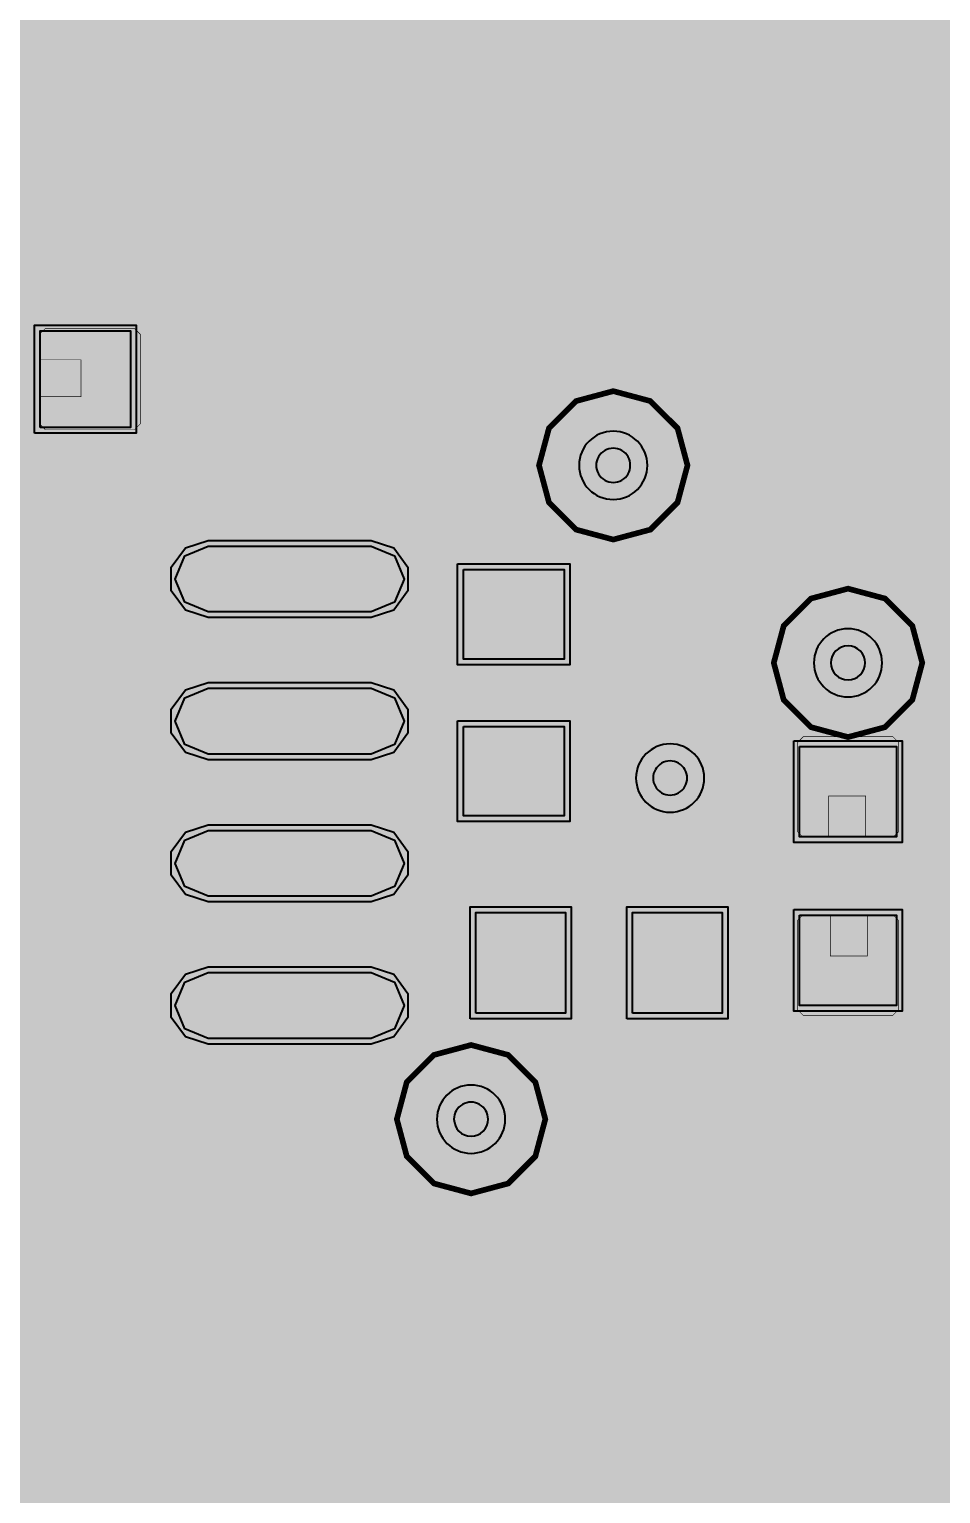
# Model space of a CAD drawing. Header units: millimetres. Extents: x -0.5 to 77.7, y -66.2 to -6.
# Drawn here: x 10.1 to 18.24, y -58.28 to -45.2 of the extents above; entities that cross this region are included whole.
import ezdxf

# ---------------------------------------------------------------- set-up
doc = ezdxf.new("R2010")
doc.units = ezdxf.units.MM
doc.header["$MEASUREMENT"] = 0
for name, color, linetype, true_color in [('Hole-Layer', 7, 'Continuous', 0x222222), ('Inner1', 7, 'Continuous', 0x999966), ('Inner2', 7, 'Continuous', 0x008000), ('Multi-Layer', 7, 'Continuous', 0xc0c0c0), ('Top-Layer', 7, 'Continuous', 0xff0000), ('Top-Paste-Mask-Layer', 7, 'Continuous', 0x808080), ('Top-Silkscreen-Layer', 7, 'Continuous', 0xffcc00), ('Top-Solder-Mask-Layer', 7, 'Continuous', 0x800080)]:
    doc.layers.add(name, color=color, linetype=linetype, true_color=true_color)

msp = doc.modelspace()

# ---------------------------------------------------------------- hatches: boundary and pattern name
at = {"layer": 'Inner1'}
for points in [[(77.23901447802896, -6.454152908305818), (77.23901447802896, -65.68199136398273), (-0.022860045720091406, -65.68199136398273), (-0.02286004572008509, -6.454152908305818)], [(14.656281432562869, -49.091696723393454), (14.745125612408849, -49.42326771653544), (14.987852425704855, -49.665994529831444), (15.319423418846842, -49.75483870967743), (15.65099441198883, -49.665994529831444), (15.893721225284834, -49.42326771653544), (15.982565405130815, -49.091696723393454), (15.893721225284834, -48.76012573025147), (15.65099441198883, -48.517398916955464), (15.319423418846842, -48.42855473710948), (14.987852425704856, -48.517398916955464), (14.745125612408849, -48.76012573025147)], [(16.753312166624337, -50.85641351282703), (16.84215634647032, -51.18798450596902), (17.08488315976632, -51.43071131926502), (17.416454152908308, -51.51955549911101), (17.748025146050296, -51.43071131926502), (17.990751959346298, -51.18798450596902), (18.07959613919228, -50.85641351282703), (17.9907519593463, -50.524842519685045), (17.748025146050296, -50.28211570638904), (17.416454152908308, -50.19327152654306), (17.084883159766324, -50.28211570638904), (16.842156346470315, -50.524842519685045)], [(13.386278892557788, -54.93370840741682), (13.475123072403768, -55.26527940055881), (13.717849885699774, -55.50800621385481), (14.049420878841762, -55.5968503937008), (14.380991871983749, -55.50800621385481), (14.623718685279755, -55.26527940055881), (14.712562865125735, -54.93370840741682), (14.623718685279755, -54.602137414274836), (14.380991871983749, -54.35941060097883), (14.049420878841762, -54.27056642113285), (13.717849885699776, -54.35941060097883), (13.475123072403768, -54.602137414274836)]]:
    msp.add_hatch(color=256, dxfattribs=at).paths.add_polyline_path(points)
at = {"layer": 'Top-Layer'}
for points in [[(10.19990601981204, -48.7530632461265), (10.19990601981204, -47.88905511811025), (11.006383032766067, -47.88905511811025), (11.006383032766067, -48.7530632461265)], [(11.699890779781565, -50.401704343408696), (11.491997434792124, -50.31559210038696), (11.40588519177039, -50.10769875539752), (11.491997434792124, -49.89980541040808), (11.699890779781565, -49.81369316738634), (13.156888493776993, -49.81369316738634), (13.364781838766435, -49.89980541040808), (13.450894081788169, -50.10769875539752), (13.364781838766435, -50.31559210038696), (13.156888493776993, -50.401704343408696)], [(13.980421640843284, -50.02367538735078), (14.88042164084328, -50.02367538735078), (14.88042164084328, -50.82367538735078), (13.980421640843284, -50.82367538735078)], [(11.699890779781565, -51.671706883413776), (11.491997434792124, -51.58559464039204), (11.40588519177039, -51.377701295402595), (11.491997434792124, -51.16980795041316), (11.699890779781565, -51.08369570739142), (13.156888493776993, -51.08369570739142), (13.364781838766435, -51.16980795041316), (13.450894081788169, -51.377701295402595), (13.364781838766435, -51.58559464039204), (13.156888493776993, -51.671706883413776)], [(13.980421640843284, -51.42372618745238), (14.88042164084328, -51.42372618745238), (14.88042164084328, -52.223726187452385), (13.980421640843284, -52.223726187452385)], [(16.984437388874785, -51.60481330962663), (17.848445516891037, -51.60481330962663), (17.848445516891037, -52.41129032258065), (16.984437388874785, -52.41129032258065)], [(11.699890779781565, -52.94170942341886), (11.491997434792124, -52.85559718039712), (11.40588519177039, -52.647703835407675), (11.491997434792124, -52.43981049041824), (11.699890779781565, -52.3536982473965), (13.156888493776993, -52.3536982473965), (13.364781838766435, -52.43981049041824), (13.450894081788169, -52.647703835407675), (13.364781838766435, -52.85559718039712), (13.156888493776993, -52.94170942341886)], [(14.092397764795532, -53.98670561341123), (14.092397764795532, -53.08670561341123), (14.892397764795534, -53.08670561341123), (14.892397764795534, -53.98670561341123)], [(15.492448564897133, -53.98670561341123), (15.492448564897133, -53.08670561341123), (16.292448564897132, -53.08670561341123), (16.292448564897132, -53.98670561341123)], [(16.984437388874785, -53.11154432308866), (17.848445516891037, -53.11154432308866), (17.848445516891037, -53.91802133604268), (16.984437388874785, -53.91802133604268)], [(11.699890779781565, -54.21171196342394), (11.491997434792124, -54.1255997204022), (11.40588519177039, -53.917706375412756), (11.491997434792124, -53.70981303042332), (11.699890779781565, -53.62370078740158), (13.156888493776993, -53.62370078740158), (13.364781838766435, -53.70981303042332), (13.450894081788169, -53.917706375412756), (13.364781838766435, -54.1255997204022), (13.156888493776993, -54.21171196342394)]]:
    msp.add_hatch(color=256, dxfattribs=at).paths.add_polyline_path(points)
at = {"layer": 'Top-Paste-Mask-Layer'}
for points in [[(11.04480060960122, -47.871071882143774), (11.094787909575821, -47.92108458216917), (11.094787909575821, -48.721084582169176), (11.04480060960122, -48.77107188214378), (10.244800609601219, -48.77107188214378), (10.19478790957582, -48.721084582169176), (10.19478790957582, -48.47904749809501), (10.564790449580899, -48.47904749809501), (10.564790449580899, -48.149050038100086), (10.19478790957582, -48.149050038100086), (10.19478790957582, -47.92108458216917), (10.244800609601219, -47.871071882143774)], [(11.04480060960122, -47.871071882143774), (11.094787909575821, -47.92108458216917), (11.094787909575821, -48.721084582169176), (11.04480060960122, -48.77107188214378), (10.244800609601219, -48.77107188214378), (10.19478790957582, -48.721084582169176), (10.19478790957582, -48.47904749809501), (10.564790449580899, -48.47904749809501), (10.564790449580899, -48.149050038100086), (10.19478790957582, -48.149050038100086), (10.19478790957582, -47.92108458216917), (10.244800609601219, -47.871071882143774)], [(11.699890779781565, -50.401704343408696), (11.491997434792124, -50.31559210038696), (11.40588519177039, -50.10769875539752), (11.491997434792124, -49.89980541040808), (11.699890779781565, -49.81369316738634), (13.156888493776993, -49.81369316738634), (13.364781838766435, -49.89980541040808), (13.450894081788169, -50.10769875539752), (13.364781838766435, -50.31559210038696), (13.156888493776993, -50.401704343408696)], [(13.980421640843284, -50.02367538735078), (14.88042164084328, -50.02367538735078), (14.88042164084328, -50.82367538735078), (13.980421640843284, -50.82367538735078)], [(11.699890779781565, -51.671706883413776), (11.491997434792124, -51.58559464039204), (11.40588519177039, -51.377701295402595), (11.491997434792124, -51.16980795041316), (11.699890779781565, -51.08369570739142), (13.156888493776993, -51.08369570739142), (13.364781838766435, -51.16980795041316), (13.450894081788169, -51.377701295402595), (13.364781838766435, -51.58559464039204), (13.156888493776993, -51.671706883413776)], [(13.980421640843284, -51.42372618745238), (14.88042164084328, -51.42372618745238), (14.88042164084328, -52.223726187452385), (13.980421640843284, -52.223726187452385)], [(16.966454152908305, -51.56639573279147), (17.016466852933704, -51.516408432816874), (17.816466852933708, -51.516408432816874), (17.866454152908307, -51.56639573279147), (17.866454152908307, -52.36639573279147), (17.816466852933708, -52.416408432816866), (17.574429768859538, -52.416408432816866), (17.574429768859538, -52.04640589281179), (17.24443230886462, -52.04640589281179), (17.24443230886462, -52.416408432816866), (17.016466852933707, -52.416408432816866), (16.966454152908305, -52.36639573279147)], [(16.966454152908305, -51.56639573279147), (17.016466852933704, -51.516408432816874), (17.816466852933708, -51.516408432816874), (17.866454152908307, -51.56639573279147), (17.866454152908307, -52.36639573279147), (17.816466852933708, -52.416408432816866), (17.574429768859538, -52.416408432816866), (17.574429768859538, -52.04640589281179), (17.24443230886462, -52.04640589281179), (17.24443230886462, -52.416408432816866), (17.016466852933707, -52.416408432816866), (16.966454152908305, -52.36639573279147)], [(11.699890779781565, -52.94170942341886), (11.491997434792124, -52.85559718039712), (11.40588519177039, -52.647703835407675), (11.491997434792124, -52.43981049041824), (11.699890779781565, -52.3536982473965), (13.156888493776993, -52.3536982473965), (13.364781838766435, -52.43981049041824), (13.450894081788169, -52.647703835407675), (13.364781838766435, -52.85559718039712), (13.156888493776993, -52.94170942341886)], [(14.092397764795532, -53.98670561341123), (14.092397764795532, -53.08670561341123), (14.892397764795534, -53.08670561341123), (14.892397764795534, -53.98670561341123)], [(15.492448564897133, -53.98670561341123), (15.492448564897133, -53.08670561341123), (16.292448564897132, -53.08670561341123), (16.292448564897132, -53.98670561341123)], [(17.86642875285751, -53.956438912877836), (17.816416052832107, -54.00642621285243), (17.016416052832106, -54.00642621285243), (16.966428752857507, -53.956438912877836), (16.966428752857507, -53.15643891287784), (17.016416052832106, -53.10642621285243), (17.258453136906276, -53.10642621285243), (17.258453136906276, -53.47642875285751), (17.588450596901193, -53.47642875285751), (17.588450596901193, -53.10642621285243), (17.816416052832103, -53.10642621285243), (17.86642875285751, -53.15643891287784)], [(17.86642875285751, -53.956438912877836), (17.816416052832107, -54.00642621285243), (17.016416052832106, -54.00642621285243), (16.966428752857507, -53.956438912877836), (16.966428752857507, -53.15643891287784), (17.016416052832106, -53.10642621285243), (17.258453136906276, -53.10642621285243), (17.258453136906276, -53.47642875285751), (17.588450596901193, -53.47642875285751), (17.588450596901193, -53.10642621285243), (17.816416052832103, -53.10642621285243), (17.86642875285751, -53.15643891287784)], [(11.699890779781565, -54.21171196342394), (11.491997434792124, -54.1255997204022), (11.40588519177039, -53.917706375412756), (11.491997434792124, -53.70981303042332), (11.699890779781565, -53.62370078740158), (13.156888493776993, -53.62370078740158), (13.364781838766435, -53.70981303042332), (13.450894081788169, -53.917706375412756), (13.364781838766435, -54.1255997204022), (13.156888493776993, -54.21171196342394)]]:
    msp.add_hatch(color=256, dxfattribs=at).paths.add_polyline_path(points)
at = {"layer": 'Top-Solder-Mask-Layer'}
for points in [[(10.149105918211836, -48.803863347726704), (10.149105918211836, -47.83825501651004), (11.057183134366271, -47.83825501651004), (11.057183134366271, -48.803863347726704)], [(11.699890779781565, -50.45250444500889), (11.497219080521461, -50.3866524180503), (11.37196108182102, -50.21424957324461), (11.37196108182102, -50.00114793755043), (11.497219080521461, -49.82874509274473), (11.699890779781565, -49.762893065786145), (13.156888493776993, -49.762893065786145), (13.359560193037098, -49.82874509274473), (13.48481819173754, -50.00114793755043), (13.48481819173754, -50.21424957324461), (13.359560193037098, -50.3866524180503), (13.156888493776993, -50.45250444500889)], [(13.929621539243076, -49.97287528575058), (14.931221742443489, -49.97287528575058), (14.931221742443489, -50.874475488950985), (13.929621539243076, -50.874475488950985)], [(11.699890779781565, -51.72250698501397), (11.497219080521461, -51.656654958055384), (11.37196108182102, -51.48425211324969), (11.37196108182102, -51.27115047755551), (11.497219080521461, -51.09874763274981), (11.699890779781565, -51.032895605791225), (13.156888493776993, -51.032895605791225), (13.359560193037098, -51.09874763274981), (13.48481819173754, -51.27115047755551), (13.48481819173754, -51.48425211324969), (13.359560193037098, -51.656654958055384), (13.156888493776993, -51.72250698501397)], [(13.929621539243076, -51.37292608585218), (14.931221742443489, -51.37292608585218), (14.931221742443489, -52.27452628905259), (13.929621539243076, -52.27452628905259)], [(16.93363728727458, -51.55401320802642), (17.899245618491243, -51.55401320802642), (17.899245618491243, -52.46209042418086), (16.93363728727458, -52.46209042418086)], [(11.699890779781565, -52.99250952501905), (11.497219080521461, -52.92665749806046), (11.37196108182102, -52.75425465325477), (11.37196108182102, -52.54115301756059), (11.497219080521461, -52.36875017275489), (11.699890779781565, -52.302898145796306), (13.156888493776993, -52.302898145796306), (13.359560193037098, -52.36875017275489), (13.48481819173754, -52.54115301756059), (13.48481819173754, -52.75425465325477), (13.359560193037098, -52.92665749806046), (13.156888493776993, -52.99250952501905)], [(14.041597663195331, -54.03750571501144), (14.041597663195331, -53.03590551181103), (14.943197866395737, -53.03590551181103), (14.943197866395737, -54.03750571501144)], [(15.44164846329693, -54.03750571501144), (15.44164846329693, -53.03590551181103), (16.343248666497338, -53.03590551181103), (16.343248666497338, -54.03750571501144)], [(16.93363728727458, -53.06074422148845), (17.899245618491243, -53.06074422148845), (17.899245618491243, -53.96882143764289), (16.93363728727458, -53.96882143764289)], [(11.699890779781565, -54.26251206502413), (11.497219080521461, -54.19666003806554), (11.37196108182102, -54.02425719325985), (11.37196108182102, -53.81115555756567), (11.497219080521461, -53.638752712759974), (11.699890779781565, -53.572900685801386), (13.156888493776993, -53.572900685801386), (13.359560193037098, -53.638752712759974), (13.48481819173754, -53.81115555756567), (13.48481819173754, -54.02425719325985), (13.359560193037098, -54.19666003806554), (13.156888493776993, -54.26251206502413)]]:
    msp.add_hatch(color=256, dxfattribs=at).paths.add_polyline_path(points)

# ---------------------------------------------------------------- linework, layer by layer
at = {"layer": 'Hole-Layer'}
for points in [[(15.166924053848112, -49.09169672331324, 1), (15.47192278384557, -49.09169672349461), (15.47192278384557, -49.09169672347367, 1), (15.166924053848112, -49.0916967232923)], [(15.674925069850145, -51.885702311324415, 1), (15.979923799847603, -51.88570231150578), (15.979923799847603, -51.88570231148484, 1), (15.674925069850145, -51.885702311303476)], [(13.896921513843033, -54.93370840733661, 1), (14.20192024384049, -54.933708407517976), (14.20192024384049, -54.933708407497036, 1), (13.896921513843033, -54.93370840731567)]]:
    msp.add_lwpolyline(points, format="xyb", dxfattribs=at)
msp.add_lwpolyline([(17.263954787909576, -50.85641351282703, 1), (17.568953517907037, -50.85641351282703, 1)], format="xyb", close=True, dxfattribs=at)
at = {"layer": 'Inner1', "const_width": 0.05080010160020321}
for points in [[(14.656281432562869, -49.091696723393454), (14.745125612408849, -49.42326771653544), (14.987852425704855, -49.665994529831444), (15.319423418846842, -49.75483870967743), (15.65099441198883, -49.665994529831444), (15.893721225284834, -49.42326771653544), (15.982565405130815, -49.091696723393454), (15.893721225284834, -48.76012573025147), (15.65099441198883, -48.517398916955464), (15.319423418846842, -48.42855473710948), (14.987852425704856, -48.517398916955464), (14.745125612408849, -48.76012573025147)], [(16.753312166624337, -50.85641351282703), (16.84215634647032, -51.18798450596902), (17.08488315976632, -51.43071131926502), (17.416454152908308, -51.51955549911101), (17.748025146050296, -51.43071131926502), (17.990751959346298, -51.18798450596902), (18.07959613919228, -50.85641351282703), (17.9907519593463, -50.524842519685045), (17.748025146050296, -50.28211570638904), (17.416454152908308, -50.19327152654306), (17.084883159766324, -50.28211570638904), (16.842156346470315, -50.524842519685045)], [(13.386278892557788, -54.93370840741682), (13.475123072403768, -55.26527940055881), (13.717849885699774, -55.50800621385481), (14.049420878841762, -55.5968503937008), (14.380991871983749, -55.50800621385481), (14.623718685279755, -55.26527940055881), (14.712562865125735, -54.93370840741682), (14.623718685279755, -54.602137414274836), (14.380991871983749, -54.35941060097883), (14.049420878841762, -54.27056642113285), (13.717849885699776, -54.35941060097883), (13.475123072403768, -54.602137414274836)]]:
    msp.add_lwpolyline(points, close=True, dxfattribs=at)
at = {"layer": 'Inner2'}
for points, const_width in [([(14.986029972059946, -47.625095250190505), (14.986029972059946, -27.178054356108717)], 0.25400050800101603), ([(14.605029210058422, -47.378986537973084), (14.605029210058422, -27.43205486410973)], 0.25400050800101603), ([(16.510033020066043, -46.86309372618746), (16.510033020066043, -27.368150876301755)], 0.25400050800101603), ([(17.416454152908308, -50.85641351282703), (17.416454152908308, -27.727274574549156)], 0.25400050800101603), ([(10.92202184404369, -55.499110998222), (10.92202184404369, -40.767081534163076)], 0.25400050800101603), ([(14.73202946405893, -48.64109728219457), (16.510033020066043, -46.86309372618746)], 0.25400050800101603), ([(11.278021336042674, -50.70599441198883), (14.605029210058422, -47.378986537973084)], 0.25400050800101603), ([(13.335026670053342, -49.27609855219711), (14.986029972059946, -47.625095250190505)], 0.25400050800101603), ([(14.73202946405893, -54.25109982219965), (14.73202946405893, -48.64109728219457)], 0.25400050800101603), ([(15.319423418846842, -49.091696723393454), (16.75945135890272, -50.53172466344933)], 0.4), ([(13.335026670053342, -54.22910845821692), (13.335026670053342, -49.27609855219711)], 0.25400050800101603), ([(16.75945135890272, -50.53172466344933), (16.75945135890272, -51.128552197104405)], 0.4), ([(11.278021336042674, -55.64657099314199), (11.278021336042674, -50.70599441198883)], 0.25400050800101603), ([(16.75945135890272, -51.128552197104405), (17.144315468630943, -51.513416306832625)], 0.4), ([(17.144315468630943, -51.513416306832625), (17.360142240284482, -51.513416306832625)], 0.4), ([(17.360142240284482, -51.513416306832625), (17.369540259080523, -51.52281432562865)], 0.4), ([(17.369540259080523, -51.52281432562865), (22.66497078994158, -51.52281432562865)], 0.4), ([(7.948409956819915, -59.61572517145035), (13.335026670053342, -54.22910845821692)], 0.25400050800101603), ([(14.049420878841762, -54.93370840741682), (14.73202946405893, -54.25109982219965)], 0.25400050800101603), ([(9.698493776987554, -56.722639065278145), (10.92202184404369, -55.499110998222)], 0.25400050800101603), ([(9.617950215900434, -57.30664211328423), (11.278021336042674, -55.64657099314199)], 0.25400050800101603)]:
    msp.add_lwpolyline(points, dxfattribs=dict(at, const_width=const_width))
at = {"layer": 'Multi-Layer'}
for points in [[(15.014422148844302, -49.09169672319372, 1), (15.62442468884938, -49.091696723757465), (15.62442468884938, -49.09169672359319, 1), (15.014422148844302, -49.09169672302944)], [(17.111452882905766, -50.8564135126273, 1), (17.721455422910847, -50.85641351319104), (17.721455422910847, -50.856413513026766, 1), (17.111452882905766, -50.85641351246302)], [(15.522423164846334, -51.8857023112049, 1), (16.132425704851414, -51.88570231176864), (16.132425704851414, -51.88570231160436, 1), (15.522423164846334, -51.88570231104062)], [(13.744419608839221, -54.93370840721709, 1), (14.354422148844302, -54.933708407780834), (14.354422148844302, -54.93370840761656, 1), (13.744419608839221, -54.93370840705281)]]:
    msp.add_lwpolyline(points, format="xyb", dxfattribs=at)
at = {"layer": 'Top-Layer'}
for points in [[(10.19990601981204, -48.7530632461265), (10.19990601981204, -47.88905511811025), (11.006383032766067, -47.88905511811025), (11.006383032766067, -48.7530632461265)], [(11.699890779781565, -50.401704343408696), (11.491997434792124, -50.31559210038696), (11.40588519177039, -50.10769875539752), (11.491997434792124, -49.89980541040808), (11.699890779781565, -49.81369316738634), (13.156888493776993, -49.81369316738634), (13.364781838766435, -49.89980541040808), (13.450894081788169, -50.10769875539752), (13.364781838766435, -50.31559210038696), (13.156888493776993, -50.401704343408696)], [(13.980421640843284, -50.02367538735078), (14.88042164084328, -50.02367538735078), (14.88042164084328, -50.82367538735078), (13.980421640843284, -50.82367538735078)], [(11.699890779781565, -51.671706883413776), (11.491997434792124, -51.58559464039204), (11.40588519177039, -51.377701295402595), (11.491997434792124, -51.16980795041316), (11.699890779781565, -51.08369570739142), (13.156888493776993, -51.08369570739142), (13.364781838766435, -51.16980795041316), (13.450894081788169, -51.377701295402595), (13.364781838766435, -51.58559464039204), (13.156888493776993, -51.671706883413776)], [(13.980421640843284, -51.42372618745238), (14.88042164084328, -51.42372618745238), (14.88042164084328, -52.223726187452385), (13.980421640843284, -52.223726187452385)], [(16.984437388874785, -51.60481330962663), (17.848445516891037, -51.60481330962663), (17.848445516891037, -52.41129032258065), (16.984437388874785, -52.41129032258065)], [(11.699890779781565, -52.94170942341886), (11.491997434792124, -52.85559718039712), (11.40588519177039, -52.647703835407675), (11.491997434792124, -52.43981049041824), (11.699890779781565, -52.3536982473965), (13.156888493776993, -52.3536982473965), (13.364781838766435, -52.43981049041824), (13.450894081788169, -52.647703835407675), (13.364781838766435, -52.85559718039712), (13.156888493776993, -52.94170942341886)], [(14.092397764795532, -53.98670561341123), (14.092397764795532, -53.08670561341123), (14.892397764795534, -53.08670561341123), (14.892397764795534, -53.98670561341123)], [(15.492448564897133, -53.98670561341123), (15.492448564897133, -53.08670561341123), (16.292448564897132, -53.08670561341123), (16.292448564897132, -53.98670561341123)], [(16.984437388874785, -53.11154432308866), (17.848445516891037, -53.11154432308866), (17.848445516891037, -53.91802133604268), (16.984437388874785, -53.91802133604268)], [(11.699890779781565, -54.21171196342394), (11.491997434792124, -54.1255997204022), (11.40588519177039, -53.917706375412756), (11.491997434792124, -53.70981303042332), (11.699890779781565, -53.62370078740158), (13.156888493776993, -53.62370078740158), (13.364781838766435, -53.70981303042332), (13.450894081788169, -53.917706375412756), (13.364781838766435, -54.1255997204022), (13.156888493776993, -54.21171196342394)]]:
    msp.add_lwpolyline(points, close=True, dxfattribs=at)
for points, const_width in [([(10.603141986283973, -48.40945135890272), (10.603141986283973, -48.321059182118375)], 0.25400050800101603), ([(12.428389636779276, -50.23469900939803), (10.603141986283973, -48.40945135890272)], 0.25400050800101603), ([(15.319423418846842, -49.091696723393454), (15.319423418846842, -49.53467360934722)], 0.4), ([(15.319423418846842, -49.53467360934722), (14.430421640843285, -50.423675387350784)], 0.4), ([(13.476398272796546, -51.377701295402595), (14.430421640843285, -50.423675387350784)], 0.4), ([(17.416454152908308, -52.00805181610364), (17.416454152908308, -50.85641351282703)], 0.25400050800101603), ([(12.428389636779276, -51.377701295402595), (13.476398272796546, -51.377701295402595)], 0.4), ([(14.430421640843285, -51.82372618745238), (14.241445262890528, -52.012702565405135)], 0.25400050800101603), ([(14.492400304800611, -51.88570231140463), (14.430421640843285, -51.82372618745238)], 0.25400050800101603), ([(15.827424434848874, -51.88570231140463), (14.492400304800611, -51.88570231140463)], 0.25400050800101603), ([(10.493413766827535, -52.012702565405135), (8.588409956819914, -53.917706375412756)], 0.25400050800101603), ([(14.241445262890528, -52.012702565405135), (10.493413766827535, -52.012702565405135)], 0.25400050800101603), ([(12.428389636779276, -52.647703835407675), (13.603398526797054, -52.647703835407675)], 0.25400050800101603), ([(13.603398526797054, -52.647703835407675), (14.492400304800611, -53.536705613411236)], 0.25400050800101603), ([(17.416454152908308, -53.51478282956567), (15.89245110490221, -53.51478282956567)], 0.25400050800101603), ([(17.425090170180344, -53.5234188468377), (17.416454152908308, -53.51478282956567)], 0.25400050800101603), ([(19.00243332486665, -53.5234188468377), (17.425090170180344, -53.5234188468377)], 0.25400050800101603), ([(12.428389636779276, -53.917706375412756), (13.033418846837698, -53.917706375412756)], 0.25400050800101603), ([(13.033418846837698, -53.917706375412756), (14.049420878841762, -54.93370840741682)], 0.25400050800101603)]:
    msp.add_lwpolyline(points, dxfattribs=dict(at, const_width=const_width))
at = {"layer": 'Top-Paste-Mask-Layer', "const_width": 0.005080010160020321}
for points in [[(11.04480060960122, -47.871071882143774), (11.094787909575821, -47.92108458216917), (11.094787909575821, -48.721084582169176), (11.04480060960122, -48.77107188214378), (10.244800609601219, -48.77107188214378), (10.19478790957582, -48.721084582169176), (10.19478790957582, -48.47904749809501), (10.564790449580899, -48.47904749809501), (10.564790449580899, -48.149050038100086), (10.19478790957582, -48.149050038100086), (10.19478790957582, -47.92108458216917), (10.244800609601219, -47.871071882143774)], [(11.04480060960122, -47.871071882143774), (11.094787909575821, -47.92108458216917), (11.094787909575821, -48.721084582169176), (11.04480060960122, -48.77107188214378), (10.244800609601219, -48.77107188214378), (10.19478790957582, -48.721084582169176), (10.19478790957582, -48.47904749809501), (10.564790449580899, -48.47904749809501), (10.564790449580899, -48.149050038100086), (10.19478790957582, -48.149050038100086), (10.19478790957582, -47.92108458216917), (10.244800609601219, -47.871071882143774)], [(16.966454152908305, -51.56639573279147), (17.016466852933704, -51.516408432816874), (17.816466852933708, -51.516408432816874), (17.866454152908307, -51.56639573279147), (17.866454152908307, -52.36639573279147), (17.816466852933708, -52.416408432816866), (17.574429768859538, -52.416408432816866), (17.574429768859538, -52.04640589281179), (17.24443230886462, -52.04640589281179), (17.24443230886462, -52.416408432816866), (17.016466852933707, -52.416408432816866), (16.966454152908305, -52.36639573279147)], [(16.966454152908305, -51.56639573279147), (17.016466852933704, -51.516408432816874), (17.816466852933708, -51.516408432816874), (17.866454152908307, -51.56639573279147), (17.866454152908307, -52.36639573279147), (17.816466852933708, -52.416408432816866), (17.574429768859538, -52.416408432816866), (17.574429768859538, -52.04640589281179), (17.24443230886462, -52.04640589281179), (17.24443230886462, -52.416408432816866), (17.016466852933707, -52.416408432816866), (16.966454152908305, -52.36639573279147)], [(17.86642875285751, -53.956438912877836), (17.816416052832107, -54.00642621285243), (17.016416052832106, -54.00642621285243), (16.966428752857507, -53.956438912877836), (16.966428752857507, -53.15643891287784), (17.016416052832106, -53.10642621285243), (17.258453136906276, -53.10642621285243), (17.258453136906276, -53.47642875285751), (17.588450596901193, -53.47642875285751), (17.588450596901193, -53.10642621285243), (17.816416052832103, -53.10642621285243), (17.86642875285751, -53.15643891287784)], [(17.86642875285751, -53.956438912877836), (17.816416052832107, -54.00642621285243), (17.016416052832106, -54.00642621285243), (16.966428752857507, -53.956438912877836), (16.966428752857507, -53.15643891287784), (17.016416052832106, -53.10642621285243), (17.258453136906276, -53.10642621285243), (17.258453136906276, -53.47642875285751), (17.588450596901193, -53.47642875285751), (17.588450596901193, -53.10642621285243), (17.816416052832103, -53.10642621285243), (17.86642875285751, -53.15643891287784)]]:
    msp.add_lwpolyline(points, close=True, dxfattribs=at)
at = {"layer": 'Top-Paste-Mask-Layer'}
for points in [[(11.699890779781565, -50.401704343408696), (11.491997434792124, -50.31559210038696), (11.40588519177039, -50.10769875539752), (11.491997434792124, -49.89980541040808), (11.699890779781565, -49.81369316738634), (13.156888493776993, -49.81369316738634), (13.364781838766435, -49.89980541040808), (13.450894081788169, -50.10769875539752), (13.364781838766435, -50.31559210038696), (13.156888493776993, -50.401704343408696)], [(13.980421640843284, -50.02367538735078), (14.88042164084328, -50.02367538735078), (14.88042164084328, -50.82367538735078), (13.980421640843284, -50.82367538735078)], [(11.699890779781565, -51.671706883413776), (11.491997434792124, -51.58559464039204), (11.40588519177039, -51.377701295402595), (11.491997434792124, -51.16980795041316), (11.699890779781565, -51.08369570739142), (13.156888493776993, -51.08369570739142), (13.364781838766435, -51.16980795041316), (13.450894081788169, -51.377701295402595), (13.364781838766435, -51.58559464039204), (13.156888493776993, -51.671706883413776)], [(13.980421640843284, -51.42372618745238), (14.88042164084328, -51.42372618745238), (14.88042164084328, -52.223726187452385), (13.980421640843284, -52.223726187452385)], [(11.699890779781565, -52.94170942341886), (11.491997434792124, -52.85559718039712), (11.40588519177039, -52.647703835407675), (11.491997434792124, -52.43981049041824), (11.699890779781565, -52.3536982473965), (13.156888493776993, -52.3536982473965), (13.364781838766435, -52.43981049041824), (13.450894081788169, -52.647703835407675), (13.364781838766435, -52.85559718039712), (13.156888493776993, -52.94170942341886)], [(14.092397764795532, -53.98670561341123), (14.092397764795532, -53.08670561341123), (14.892397764795534, -53.08670561341123), (14.892397764795534, -53.98670561341123)], [(15.492448564897133, -53.98670561341123), (15.492448564897133, -53.08670561341123), (16.292448564897132, -53.08670561341123), (16.292448564897132, -53.98670561341123)], [(11.699890779781565, -54.21171196342394), (11.491997434792124, -54.1255997204022), (11.40588519177039, -53.917706375412756), (11.491997434792124, -53.70981303042332), (11.699890779781565, -53.62370078740158), (13.156888493776993, -53.62370078740158), (13.364781838766435, -53.70981303042332), (13.450894081788169, -53.917706375412756), (13.364781838766435, -54.1255997204022), (13.156888493776993, -54.21171196342394)]]:
    msp.add_lwpolyline(points, close=True, dxfattribs=at)
at = {"layer": 'Top-Silkscreen-Layer'}
for points, const_width in [([(11.23486918973838, -47.66045466090933), (10.275991871983743, -47.66045466090933)], 0.15240030480060962), ([(11.23486918973838, -47.66045466090933), (10.275991871983743, -47.66045466090933)], 0.15240030480060962), ([(11.23486918973838, -48.98166370332741), (11.23486918973838, -47.66045466090933)], 0.15240030480060962), ([(11.23486918973838, -48.98166370332741), (11.23486918973838, -47.66045466090933)], 0.15240030480060962), ([(10.275991871983743, -48.98166370332741), (11.23486918973838, -48.98166370332741)], 0.15240030480060962), ([(10.275991871983743, -48.98166370332741), (11.23486918973838, -48.98166370332741)], 0.15240030480060962), ([(8.33700025400051, -49.486489712979434), (11.379824739649482, -49.486489712979434)], 0.15240030480060962), ([(8.33700025400051, -49.486489712979434), (11.379824739649482, -49.486489712979434)], 0.15240030480060962), ([(11.379824739649482, -49.486489712979434), (11.379824739649482, -54.53891541783084)], 0.15240030480060962), ([(11.379824739649482, -49.486489712979434), (11.379824739649482, -54.53891541783084)], 0.15240030480060962), ([(14.030675641351287, -49.73378460756922), (14.830726441452887, -49.73378460756922)], 0.25400050800101603), ([(14.030675641351287, -49.73378460756922), (14.830726441452887, -49.73378460756922)], 0.25400050800101603), ([(13.720845821691647, -50.843512827025656), (13.720845821691647, -50.04353822707646)], 0.25400050800101603), ([(13.720845821691647, -50.843512827025656), (13.720845821691647, -50.04353822707646)], 0.25400050800101603), ([(15.140530861061725, -50.843512827025656), (15.140530861061725, -50.04353822707646)], 0.25400050800101603), ([(15.140530861061725, -50.843512827025656), (15.140530861061725, -50.04353822707646)], 0.25400050800101603), ([(13.720388620777245, -51.4039649479299), (13.720388620777245, -52.20393954787911)], 0.25400050800101603), ([(13.720388620777245, -51.4039649479299), (13.720388620777245, -52.20393954787911)], 0.25400050800101603), ([(15.140048260096524, -51.4039649479299), (15.140048260096524, -52.20393954787911)], 0.25400050800101603), ([(15.140048260096524, -51.4039649479299), (15.140048260096524, -52.20393954787911)], 0.25400050800101603), ([(16.755836931673862, -52.33520447040895), (16.755836931673862, -51.37632715265431)], 0.15240030480060962), ([(16.755836931673862, -51.37632715265431), (18.077045974091952, -51.37632715265431)], 0.15240030480060962), ([(16.755836931673862, -52.33520447040895), (16.755836931673862, -51.37632715265431)], 0.15240030480060962), ([(16.755836931673862, -51.37632715265431), (18.077045974091952, -51.37632715265431)], 0.15240030480060962), ([(18.077045974091952, -51.37632715265431), (18.077045974091952, -52.33520447040895)], 0.15240030480060962), ([(18.077045974091952, -51.37632715265431), (18.077045974091952, -52.33520447040895)], 0.15240030480060962), ([(14.830193040386085, -52.513718567437145), (14.030167640335284, -52.513718567437145)], 0.25400050800101603), ([(14.830193040386085, -52.513718567437145), (14.030167640335284, -52.513718567437145)], 0.25400050800101603), ([(14.912235204470413, -52.826596393192794), (14.112260604521213, -52.826596393192794)], 0.25400050800101603), ([(14.912235204470413, -52.826596393192794), (14.112260604521213, -52.826596393192794)], 0.25400050800101603), ([(15.472687325374656, -52.82707899415799), (16.272661925323852, -52.82707899415799)], 0.25400050800101603), ([(15.472687325374656, -52.82707899415799), (16.272661925323852, -52.82707899415799)], 0.25400050800101603), ([(13.802506985013974, -53.936451612903234), (13.802506985013974, -53.13640081280163)], 0.25400050800101603), ([(13.802506985013974, -53.936451612903234), (13.802506985013974, -53.13640081280163)], 0.25400050800101603), ([(16.582440944881892, -53.136934213868436), (16.582440944881892, -53.936959613919235)], 0.25400050800101603), ([(16.582440944881892, -53.136934213868436), (16.582440944881892, -53.936959613919235)], 0.25400050800101603), ([(16.755836931673862, -53.18763017526036), (16.755836931673862, -54.146507493014994)], 0.15240030480060962), ([(16.755836931673862, -53.18763017526036), (16.755836931673862, -54.146507493014994)], 0.15240030480060962), ([(18.077045974091952, -54.146507493014994), (18.077045974091952, -53.18763017526036)], 0.15240030480060962), ([(18.077045974091952, -54.146507493014994), (18.077045974091952, -53.18763017526036)], 0.15240030480060962), ([(14.912235204470413, -54.246281432562874), (14.112260604521213, -54.246281432562874)], 0.25400050800101603), ([(14.912235204470413, -54.246281432562874), (14.112260604521213, -54.246281432562874)], 0.25400050800101603), ([(15.472687325374656, -54.24673863347728), (16.272661925323852, -54.24673863347728)], 0.25400050800101603), ([(15.472687325374656, -54.24673863347728), (16.272661925323852, -54.24673863347728)], 0.25400050800101603), ([(16.755836931673862, -54.146507493014994), (18.077045974091952, -54.146507493014994)], 0.15240030480060962), ([(16.755836931673862, -54.146507493014994), (18.077045974091952, -54.146507493014994)], 0.15240030480060962), ([(11.379824739649482, -54.53891541783084), (8.33700025400051, -54.53891541783084)], 0.15240030480060962), ([(11.379824739649482, -54.53891541783084), (8.33700025400051, -54.53891541783084)], 0.15240030480060962)]:
    msp.add_lwpolyline(points, dxfattribs=dict(at, const_width=const_width))
at = {"layer": 'Top-Silkscreen-Layer', "const_width": 0.25400050800101603}
for points in [[(13.720845821691647, -50.043589027178065, -0.414), (14.030675641351287, -49.73378460756922)], [(13.720845821691647, -50.043589027178065, -0.414), (14.030675641351287, -49.73378460756922)], [(14.830650241300486, -49.73378460756922, -0.414), (15.140530861061725, -50.04358902717806)], [(14.830650241300486, -49.73378460756922, -0.414), (15.140530861061725, -50.04358902717806)], [(14.030218440436885, -52.513718567437145, -0.414), (13.720388620777245, -52.203888747777505)], [(14.030218440436885, -52.513718567437145, -0.414), (13.720388620777245, -52.203888747777505)], [(15.140048260096524, -52.203888747777505, -0.414), (14.830193040386083, -52.51371856743715)], [(15.140048260096524, -52.203888747777505, -0.414), (14.830193040386083, -52.51371856743715)], [(13.802506985013974, -53.13647701295403, -0.414), (14.112311404622815, -52.826596393192794)], [(13.802506985013974, -53.13647701295403, -0.414), (14.112311404622815, -52.826596393192794)], [(16.272611125222255, -52.82707899415799, -0.414), (16.582440944881892, -53.136934213868436)], [(16.272611125222255, -52.82707899415799, -0.414), (16.582440944881892, -53.136934213868436)], [(14.112311404622814, -54.246281432562874, -0.414), (13.802506985013974, -53.936451612903234)], [(14.112311404622814, -54.246281432562874, -0.414), (13.802506985013974, -53.936451612903234)], [(16.582440944881895, -53.93690881381764, -0.414), (16.272611125222255, -54.24673863347728)], [(16.582440944881895, -53.93690881381764, -0.414), (16.272611125222255, -54.24673863347728)]]:
    msp.add_lwpolyline(points, format="xyb", dxfattribs=at)
at = {"layer": 'Top-Solder-Mask-Layer'}
for points in [[(10.149105918211836, -48.803863347726704), (10.149105918211836, -47.83825501651004), (11.057183134366271, -47.83825501651004), (11.057183134366271, -48.803863347726704)], [(11.699890779781565, -50.45250444500889), (11.497219080521461, -50.3866524180503), (11.37196108182102, -50.21424957324461), (11.37196108182102, -50.00114793755043), (11.497219080521461, -49.82874509274473), (11.699890779781565, -49.762893065786145), (13.156888493776993, -49.762893065786145), (13.359560193037098, -49.82874509274473), (13.48481819173754, -50.00114793755043), (13.48481819173754, -50.21424957324461), (13.359560193037098, -50.3866524180503), (13.156888493776993, -50.45250444500889)], [(13.929621539243076, -49.97287528575058), (14.931221742443489, -49.97287528575058), (14.931221742443489, -50.874475488950985), (13.929621539243076, -50.874475488950985)], [(11.699890779781565, -51.72250698501397), (11.497219080521461, -51.656654958055384), (11.37196108182102, -51.48425211324969), (11.37196108182102, -51.27115047755551), (11.497219080521461, -51.09874763274981), (11.699890779781565, -51.032895605791225), (13.156888493776993, -51.032895605791225), (13.359560193037098, -51.09874763274981), (13.48481819173754, -51.27115047755551), (13.48481819173754, -51.48425211324969), (13.359560193037098, -51.656654958055384), (13.156888493776993, -51.72250698501397)], [(13.929621539243076, -51.37292608585218), (14.931221742443489, -51.37292608585218), (14.931221742443489, -52.27452628905259), (13.929621539243076, -52.27452628905259)], [(16.93363728727458, -51.55401320802642), (17.899245618491243, -51.55401320802642), (17.899245618491243, -52.46209042418086), (16.93363728727458, -52.46209042418086)], [(11.699890779781565, -52.99250952501905), (11.497219080521461, -52.92665749806046), (11.37196108182102, -52.75425465325477), (11.37196108182102, -52.54115301756059), (11.497219080521461, -52.36875017275489), (11.699890779781565, -52.302898145796306), (13.156888493776993, -52.302898145796306), (13.359560193037098, -52.36875017275489), (13.48481819173754, -52.54115301756059), (13.48481819173754, -52.75425465325477), (13.359560193037098, -52.92665749806046), (13.156888493776993, -52.99250952501905)], [(14.041597663195331, -54.03750571501144), (14.041597663195331, -53.03590551181103), (14.943197866395737, -53.03590551181103), (14.943197866395737, -54.03750571501144)], [(15.44164846329693, -54.03750571501144), (15.44164846329693, -53.03590551181103), (16.343248666497338, -53.03590551181103), (16.343248666497338, -54.03750571501144)], [(16.93363728727458, -53.06074422148845), (17.899245618491243, -53.06074422148845), (17.899245618491243, -53.96882143764289), (16.93363728727458, -53.96882143764289)], [(11.699890779781565, -54.26251206502413), (11.497219080521461, -54.19666003806554), (11.37196108182102, -54.02425719325985), (11.37196108182102, -53.81115555756567), (11.497219080521461, -53.638752712759974), (11.699890779781565, -53.572900685801386), (13.156888493776993, -53.572900685801386), (13.359560193037098, -53.638752712759974), (13.48481819173754, -53.81115555756567), (13.48481819173754, -54.02425719325985), (13.359560193037098, -54.19666003806554), (13.156888493776993, -54.26251206502413)]]:
    msp.add_lwpolyline(points, close=True, dxfattribs=at)

doc.saveas('drawing.dxf')
